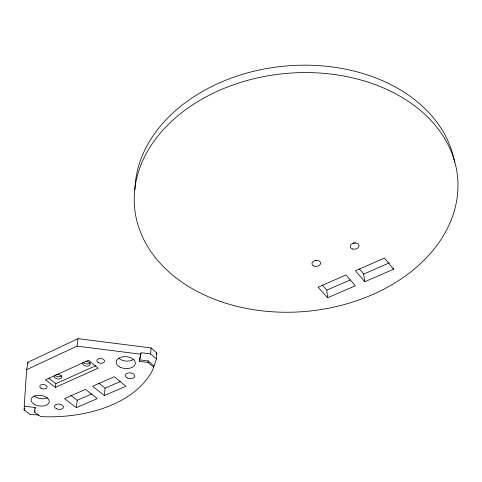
<?xml version="1.0" encoding="UTF-8"?>
<svg xmlns="http://www.w3.org/2000/svg" width="482" height="482" viewBox="0 0 482 482"><rect width="100%" height="100%" fill="white"/><g stroke="black" fill="none" stroke-linecap="round" stroke-linejoin="round"><path stroke-width="0.72" d="M156.463 358.969L156.807 352.981L151.047 347.938L78 338.659L27.944 362.247L26.655 369.664L24.202 406.218L35.035 407.459L34.65 412.212L40.633 416.599L44.217 416.761A128.254 80.482 8.7 0 0 152.818 369.658L156.463 358.969L150.661 353.927L141.051 352.71L139.406 361.355L148.046 362.44L153.818 367.398M150.661 353.927L151.047 347.938M148.046 362.44L148.143 360.934L139.515 359.849L140.895 353.42M38.65 415.038L30.125 414.406L24.1 410.007L24.365 406.061M27.842 363.747L27.944 362.247M139.406 361.355L139.479 360.349M35.053 408.706L35.162 407.344M104.317 395.571L92.604 386.263L114.318 376.725L125.947 386.257L104.317 395.571L105.07 388.179L98.696 383.063M76.307 407.645L97.225 398.626L85.489 389.384L64.492 398.608L76.307 407.645L77.228 400.295L91.984 393.872M26.655 369.664L77.018 346.142L78 338.659M55.334 387.389L98.201 368.164L88.483 360.241L45.501 379.828L55.334 387.389L55.876 383.678L95.9 365.651M34.65 412.212L34.885 410.742M24.1 410.007L24.347 408.549M156.373 354.294L156.807 352.981M322.344 285.127L326.82 290.128L350.203 279.934M359.367 268.962L363.675 274.065L389.534 262.798M105.07 388.179L120.524 381.461M327.609 297.768L355.336 285.802L345.992 274.963L318.09 287.218L327.609 297.768L326.82 290.128M393.571 269.299L384.467 258.063L355.469 270.8L364.76 281.735L393.571 269.299L393.33 267.902M77.018 346.142L140.943 354.216M48.959 378.34L55.876 383.678M70.709 395.258L77.228 400.295M148.143 360.934L153.909 365.898M363.675 274.065L364.76 281.735M134.93 189.806A160.886 119.283 -5.5 0 1 286.338 65.95A160.886 119.283 -5.5 0 1 454.622 162.362M316.228 260.22A4.332 3 -5.3 0 1 315.101 260.262M355.252 242.759A4.446 3.097 -7.7 0 1 352.975 243.048M61.557 375.797A3.729 2.265 7.1 0 1 55.141 375.472M55.93 374.635A3.742 2.265 7.1 0 1 61.569 376.49A3.742 2.265 7.1 0 1 57.472 378.924A3.742 2.265 7.1 0 1 54.635 375.406M85.435 361.422A3.796 2.344 6.1 0 1 90.255 363.964A3.796 2.344 6.1 0 1 85.549 365.977A3.796 2.344 6.1 0 1 83.163 362.392M90.032 362.892A3.79 2.35 6.2 0 1 86.302 363.832A3.79 2.35 6.2 0 1 83.115 361.928M47.429 397.825A9.098 5.374 7.5 0 1 34.192 396.059M133.972 359.132A9.513 5.977 4.5 0 1 118.97 358.488M220.473 301.461A162.211 119.391 -5.4 0 0 457.858 180.937A162.211 119.391 -5.4 0 0 209.941 94.846A162.211 119.391 -5.4 0 0 220.473 301.461M352.685 249.019A4.477 3.097 -7.6 0 0 359.042 245.525A4.477 3.097 -7.6 0 0 352.077 243.687A4.477 3.097 -7.6 0 0 352.685 249.019M313.601 265.877A4.362 3 -5.2 0 0 320.602 263.624A4.362 3 -5.2 0 0 314.692 260.678A4.362 3 -5.2 0 0 313.601 265.877M41.084 388.227A3.699 2.205 7.5 0 0 47.073 387.42A3.699 2.205 7.5 0 0 42.199 384.54A3.699 2.205 7.5 0 0 41.084 388.227M98.304 362.578A3.838 2.386 5.6 0 0 104.48 361.44A3.838 2.386 5.6 0 0 99.31 358.536A3.838 2.386 5.6 0 0 98.304 362.578M33.999 404.127A9.152 5.362 7.4 0 0 49.037 402.603A9.152 5.362 7.4 0 0 37.409 395.3A9.152 5.362 7.4 0 0 33.999 404.127M119.976 367.073A9.58 5.965 4.5 0 0 135.267 363.838A9.58 5.965 4.5 0 0 122.121 356.915A9.58 5.965 4.5 0 0 119.976 367.073M56.418 408.73A4.543 2.651 6.7 0 0 63.461 407.26A4.543 2.651 6.7 0 0 56.984 404.175A4.543 2.651 6.7 0 0 56.418 408.73M127.134 377.876A4.718 2.892 4.3 0 0 134.707 376.37A4.718 2.892 4.3 0 0 128.308 372.96A4.718 2.892 4.3 0 0 127.134 377.876"/></g></svg>
